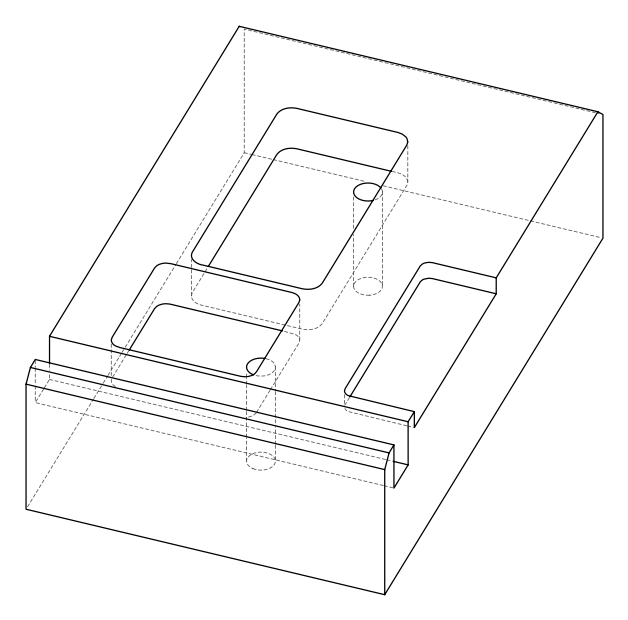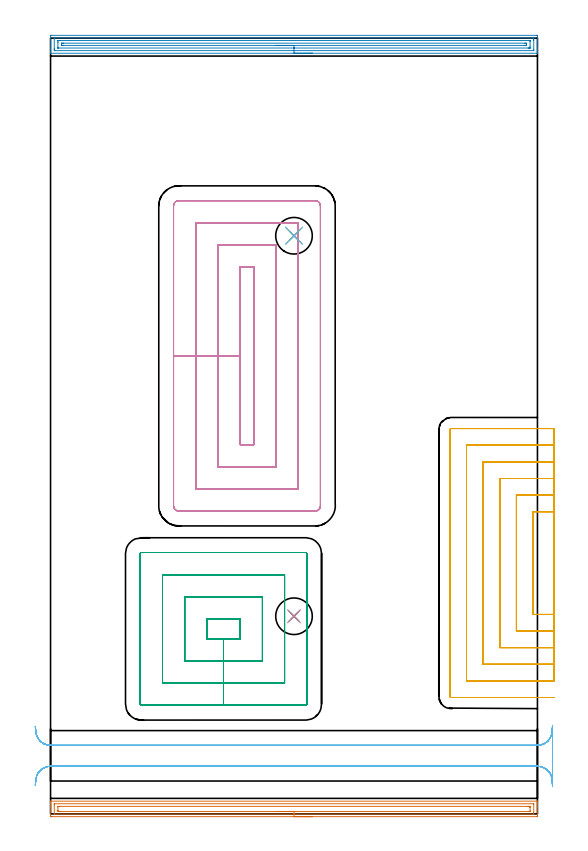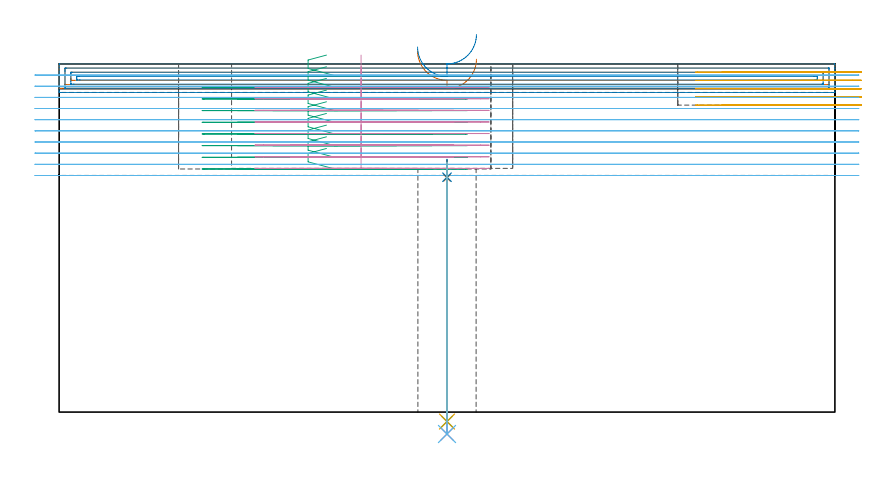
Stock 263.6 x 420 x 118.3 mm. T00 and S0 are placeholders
(PLAN: 12 operations, 8 tool changes, 93.7 min)
(1 AREA_MILL | FG_CHAMFER_SURFACE | UGT0205_001 | 6.56 min | 9299 mm3)
(2 AREA_MILL_1 | FG_CHAMFER_SURFACE_1 | UGT0205_001 | 8.64 min | 12396 mm3)
(3 MILL_RECTANGULAR_POCKET | POCKET_RECTANGULAR_STRAIGHT | NXT0201_012 | Follow Part, ap 4, ae 75% | 16.17 min | 371672 mm3)
(4 MILL_RECTANGULAR_POCKET_1 | POCKET_RECTANGULAR_STRAIGHT_1 | NXT0201_012 | Follow Part, ap 4, ae 75% | 26.87 min | 620589 mm3)
(5 MILL_SLOT | SLOT_PARTIAL_RECTANGULAR | NXT0201_011 | Follow Part, ap 3, ae 75% | 20.56 min | 117564 mm3)
(6 MILL_RECTANGULAR_SLOT | SLOT_RECTANGULAR | NXT0201_012 | Follow Part, ap 4, ae 75% | 13.32 min | 272762 mm3)
(7 SPOT_DRILL | STEP1HOLE | NXT0321_9005460120000 | 0.06 min | 194 mm3)
(8 SPOT_DRILL_1 | STEP1HOLE_1 | NXT0321_9005460120000 | 0.06 min | 164 mm3)
(9 DRILL_THROUGH_HOLE_INTO_CENTER | STEP1HOLE | NXT0301_065 | 0.36 min | 5608 mm3)
(10 DRILL_TO_ENLARGE_THROUGH_HOLE | STEP1HOLE | UGT0301_264 | 0.38 min | 19564 mm3)
(11 DRILL_THROUGH_HOLE_INTO_CENTER_1 | STEP1HOLE_1 | NXT0301_065 | 0.36 min | 5624 mm3)
(12 DRILL_TO_ENLARGE_THROUGH_HOLE_1 | STEP1HOLE_1 | UGT0301_264 | 0.38 min | 19736 mm3)
(TOOL UGT0205_001 | Chamfer Mill 20 x 3 x 45 deg. | D20 FL50 Z2)
(TOOL NXT0201_012 | ENDMILL 16mm [2P460-1600-NA 1630] | D16 FL38 Z6)
(TOOL NXT0201_011 | ENDMILL 12mm [2P460-1200-NA 1630] | D12 FL38 Z6)
(TOOL NXT0321_9005460120000 | NC Spot Drill, 142deg, 12mm, Carbide, Uncoated | D12 PA142 FL30 Z2)
(TOOL NXT0301_065 | Carbide Drill 9.4mm [860.1-0940-075A1-MM 2214] | D9.4 PA140 FL98 Z2)
(TOOL UGT0301_264 | Twist Drill 19.8 mm | D19.8 PA118 FL140 Z2)
(OP 1 AREA_MILL)
G17 G21 G94 G90
T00 M6
G54
G17 G0 G90 X141.8 Y-1.5 S1061 M3
G43 Z128.3 H0
Z119.9
G94 G1 X141.762 Z119.028 F250.
X141.648 Z118.164
X141.459 Z117.312
X141.197 Z116.48
X140.863 Z115.674
X140.46 Z114.9
X139.991 Z114.164
X139.46 Z113.472
X138.871 Z112.829
X138.228 Z112.24
X137.536 Z111.709
X136.8 Z111.24
X136.026 Z110.837
X135.22 Z110.503
X134.388 Z110.241
X133.536 Z110.052
X132.672 Z109.938
X131.8 Z109.9
X0.697
X0.606 Y-1.499 Z109.901
X0.007 Y-1.492 Z109.906
X0.003 Y-1.479 Z109.919
X0. Y-0.875 Z110.522
Y3.594 Z114.988
Y4.168 Z115.565
Y4.488 Z115.884
Y5.062 Z116.458
Y5.381 Z116.777
Y6.021 Z117.42
Y6.454 Z117.853
X0.007 Y6.839 Z118.231
X0.01 Y6.897 Z118.288
X0.16 Y6.9 Z118.3
X263.44
X263.59 Y6.897 Z118.288
X263.595 Y6.87 Z118.261
X263.598 Y6.837 Z118.229
X263.6 Y6.453 Z117.853
Y6.021 Z117.42
Y5.381 Z116.777
Y4.168 Z115.565
Y3.594 Z114.988
X263.599 Y-0.875 Z110.522
X263.597 Y-1.479 Z109.919
X263.593 Y-1.492 Z109.906
X262.994 Y-1.5 Z109.9
X131.8
Y-0.086 Z111.314
X2.287 Y-0.085 Z111.315
X2.079 Y-0.082 Z111.318
X2.023 Y-0.079 Z111.321
X2.01 Y-0.069 Z111.331
X2.004 Y-0.037 Z111.363
X2.001 Y0.019 Z111.419
Y4.878 Z116.278
X2.007 Y5.381 Z116.781
X2.01 Y5.473 Z116.873
X2.183 Y5.482 Z116.882
X2.287 Y5.485 Z116.885
X261.313
X261.521 Y5.482 Z116.882
X261.576 Y5.479 Z116.879
X261.59 Y5.469 Z116.869
X261.596 Y5.437 Z116.837
X261.599 Y5.381 Z116.781
Y0.521 Z111.921
X261.593 Y0.019 Z111.419
X261.59 Y-0.073 Z111.327
X261.417 Y-0.082 Z111.318
X261.313 Y-0.085 Z111.315
X131.8 Y-0.086 Z111.314
Y1.328 Z112.728
X5.068 Y1.329 Z112.729
X4.652
X4.176 Y1.333 Z112.733
X4.026 Y1.335 Z112.735
X4.01 Y1.63 Z113.03
X4.003 Y1.806 Z113.206
X4. Y1.982 Z113.382
X4.001 Y3.769 Z115.169
X4.005 Y3.946 Z115.346
X4.01 Y4.057 Z115.457
X4.058 Y4.064 Z115.464
X4.176 Y4.067 Z115.467
X4.592 Y4.071 Z115.471
X258.532
X258.948
X259.424 Y4.067 Z115.467
X259.574 Y4.065 Z115.465
X259.59 Y3.77 Z115.17
X259.597 Y3.594 Z114.994
X259.599 Y3.418 Z114.818
Y1.631 Z113.031
X259.595 Y1.454 Z112.854
X259.59 Y1.343 Z112.743
X259.542 Y1.335 Z112.735
X259.424 Y1.333 Z112.733
X259.008 Y1.329 Z112.729
X131.8 Y1.328 Z112.728
X130.928 Z112.766
X130.063 Z112.88
X129.212 Z113.069
X128.38 Z113.332
X127.574 Z113.665
X126.8 Z114.068
X126.064 Z114.537
X125.372 Z115.068
X124.729 Z115.657
X124.14 Z116.301
X123.608 Z116.993
X123.14 Z117.728
X122.737 Z118.502
X122.403 Z119.308
X122.141 Z120.14
X121.952 Z120.992
X121.838 Z121.857
X121.8 Z122.728
G0 Z128.3
M5
M2
(OP 2 AREA_MILL_1)
G17 G21 G94 G90
T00 M6
G54
G17 G0 G90 X141.8 Y411.8 S1061 M3
G43 Z128.3 H0
G94 G1 X141.762 Z127.428 F250.
X141.648 Z126.564
X141.459 Z125.712
X141.197 Z124.88
X140.863 Z124.074
X140.46 Z123.3
X139.992 Z122.564
X139.46 Z121.872
X138.871 Z121.229
X138.228 Z120.64
X137.536 Z120.108
X136.8 Z119.64
X136.026 Z119.237
X135.22 Z118.903
X134.388 Z118.641
X133.536 Z118.452
X132.672 Z118.338
X131.8 Z118.3
X0.16
X0.01 Y411.806 Z118.293
X0. Y412.118 Z117.981
Y413.126 Z116.969
Y414.322 Z115.775
Y414.888 Z115.206
Y421.055 Z109.042
X0.002 Y421.34 Z108.757
X0.01 Y421.492 Z108.606
X0.163 Y421.499 Z108.599
X0.606 Y421.5 Z108.6
X262.994
X263.44 Y421.496 Z108.602
X263.59 Y421.492 Z108.606
X263.6 Y421.338 Z108.759
Y414.888 Z115.206
Y414.322 Z115.775
Y414.007 Z116.089
Y413.441 Z116.655
Y413.126 Z116.969
Y412.118 Z117.982
X263.59 Y411.806 Z118.293
X263.44 Y411.8 Z118.3
X131.8
Y413.214 Z116.886
X2.391 Y413.215 Z116.885
X2.3 Y413.216 Z116.884
X2.03 Y413.221 Z116.879
X2.01 Y413.309 Z116.791
X2.003 Y413.508 Z116.592
X2.001 Y414.007 Z116.093
X2. Y414.393 Z115.707
X2.001 Y419.677 Z110.423
X2.009 Y420.064 Z110.036
X2.011 Y420.08 Z110.02
X2.016 Y420.082 Z110.018
X2.04 Y420.084 Z110.016
X2.09 Y420.085 Z110.015
X2.19 Y420.086 Z110.014
X261.209 Y420.085 Z110.015
X261.3 Y420.084 Z110.016
X261.57 Y420.079 Z110.021
X261.59 Y419.991 Z110.109
X261.597 Y419.792 Z110.308
X261.599 Y419.293 Z110.807
X261.6 Y418.907 Z111.193
X261.599 Y413.622 Z116.478
X261.591 Y413.236 Z116.864
X261.589 Y413.22 Z116.88
X261.584 Y413.218 Z116.882
X261.56 Y413.216 Z116.884
X261.51 Y413.215 Z116.885
X261.41 Y413.214 Z116.886
X131.8
Y414.628 Z115.472
X4.438 Y414.629 Z115.471
X4.176 Y414.63 Z115.47
X4.088 Y414.632 Z115.468
X4.021 Y414.635 Z115.465
X4.01 Y414.639 Z115.461
X4.006 Y414.665 Z115.435
X4.003 Y414.715 Z115.385
X4.001 Y414.888 Z115.212
X4. Y415.061 Z115.039
Y417.704 Z112.396
X4.001 Y418.412 Z111.688
X4.003 Y418.582 Z111.518
X4.01 Y418.642 Z111.458
X4.019 Y418.665 Z111.435
X4.045 Y418.666 Z111.434
X4.176 Y418.669 Z111.431
X4.806 Y418.671 Z111.429
X5.068
X259.162
X259.424 Y418.67 Z111.43
X259.512 Y418.668 Z111.432
X259.579 Y418.665 Z111.435
X259.59 Y418.661 Z111.439
X259.594 Y418.634 Z111.466
X259.597 Y418.585 Z111.515
X259.599 Y418.412 Z111.688
X259.6 Y418.239 Z111.861
Y415.596 Z114.504
X259.599 Y414.888 Z115.212
X259.597 Y414.718 Z115.382
X259.59 Y414.658 Z115.442
X259.581 Y414.635 Z115.465
X259.555 Y414.634 Z115.466
X259.424 Y414.631 Z115.469
X258.794 Y414.629 Z115.471
X258.532 Y414.628 Z115.472
X131.8
Y416.043 Z114.057
X6.853
X6.575 Y416.044 Z114.056
X6.122 Y416.048 Z114.052
X6.022 Y416.049 Z114.051
X6.01 Y416.224 Z113.876
X6. Y416.611 Z113.489
Y416.65 Z113.45
X6.001 Y417.071 Z113.029
X6.003 Y417.176 Z112.924
X6.007 Y417.228 Z112.872
X6.009 Y417.249 Z112.851
X6.034 Y417.25 Z112.85
X6.241 Y417.254 Z112.846
X6.853 Y417.257 Z112.843
X7.13
X256.747
X257.025 Y417.256 Z112.844
X257.478 Y417.252 Z112.848
X257.578 Y417.25 Z112.85
X257.59 Y417.076 Z113.024
X257.6 Y416.689 Z113.411
Y416.65 Z113.45
X257.599 Y416.229 Z113.871
X257.597 Y416.124 Z113.976
X257.593 Y416.072 Z114.028
X257.591 Y416.051 Z114.049
X257.566 Y416.05 Z114.05
X257.359 Y416.046 Z114.054
X256.747 Y416.043 Z114.057
X256.47
X131.8
X130.928 Z114.095
X130.064 Z114.209
X129.212 Z114.398
X128.38 Z114.66
X127.574 Z114.994
X126.8 Z115.397
X126.064 Z115.866
X125.372 Z116.397
X124.729 Z116.986
X124.14 Z117.629
X123.608 Z118.322
X123.14 Z119.057
X122.737 Z119.831
X122.403 Z120.637
X122.141 Z121.469
X121.952 Z122.321
X121.838 Z123.186
X121.8 Z124.057
G0 Z128.3
M5
M2
(OP 3 MILL_RECTANGULAR_POCKET)
G17 G21 G94 G90
T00 M6
G54
G17 G0 G90 X90.85 Y105.5 S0 M3
G43 Z128.3 H1
Z121.3
G94 G1 X84.6 Z119.625 F250.
Y94.8 Z116.758
X93.65 Z114.333
X102.7 F500.
Y105.5
X84.6
Y94.8
X93.65
Y82.8
X114.7
Y117.5
X72.6
Y82.8
X93.65
Y70.8
X126.7
Y129.5
X60.6
Y70.8
X93.65
Y58.8
X138.1
G3 X138.7 Y59.4 R0.6
G1 Y140.9
G3 X138.1 Y141.5 R0.6
G1 X49.2
G3 X48.6 Y140.9 R0.6
G1 Y59.4
G3 X49.2 Y58.8 R0.6
G1 X93.65
X94.65
G0 X90.85 Y105.5 Z117.333
G1 X84.6 Z115.659 F250.
Y94.8 Z112.792
X93.65 Z110.367
X102.7 F500.
Y105.5
X84.6
Y94.8
X93.65
Y82.8
X114.7
Y117.5
X72.6
Y82.8
X93.65
Y70.8
X126.7
Y129.5
X60.6
Y70.8
X93.65
Y58.8
X138.1
G3 X138.7 Y59.4 R0.6
G1 Y140.9
G3 X138.1 Y141.5 R0.6
G1 X49.2
G3 X48.6 Y140.9 R0.6
G1 Y59.4
G3 X49.2 Y58.8 R0.6
G1 X93.65
X94.65
G0 X90.85 Y105.5 Z113.367
G1 X84.6 Z111.692 F250.
Y94.8 Z108.825
X93.65 Z106.4
X102.7 F500.
Y105.5
X84.6
Y94.8
X93.65
Y82.8
X114.7
Y117.5
X72.6
Y82.8
X93.65
Y70.8
X126.7
Y129.5
X60.6
Y70.8
X93.65
Y58.8
X138.1
G3 X138.7 Y59.4 R0.6
G1 Y140.9
G3 X138.1 Y141.5 R0.6
G1 X49.2
G3 X48.6 Y140.9 R0.6
G1 Y59.4
G3 X49.2 Y58.8 R0.6
G1 X93.65
X94.65
G0 X90.85 Y105.5 Z109.4
G1 X84.6 Z107.725 F250.
Y94.8 Z104.858
X93.65 Z102.433
X102.7 F500.
Y105.5
X84.6
Y94.8
X93.65
Y82.8
X114.7
Y117.5
X72.6
Y82.8
X93.65
Y70.8
X126.7
Y129.5
X60.6
Y70.8
X93.65
Y58.8
X138.1
G3 X138.7 Y59.4 R0.6
G1 Y140.9
G3 X138.1 Y141.5 R0.6
G1 X49.2
G3 X48.6 Y140.9 R0.6
G1 Y59.4
G3 X49.2 Y58.8 R0.6
G1 X93.65
X94.65
G0 X90.85 Y105.5 Z105.433
G1 X84.6 Z103.759 F250.
Y94.8 Z100.892
X93.65 Z98.467
X102.7 F500.
Y105.5
X84.6
Y94.8
X93.65
Y82.8
X114.7
Y117.5
X72.6
Y82.8
X93.65
Y70.8
X126.7
Y129.5
X60.6
Y70.8
X93.65
Y58.8
X138.1
G3 X138.7 Y59.4 R0.6
G1 Y140.9
G3 X138.1 Y141.5 R0.6
G1 X49.2
G3 X48.6 Y140.9 R0.6
G1 Y59.4
G3 X49.2 Y58.8 R0.6
G1 X93.65
X94.65
G0 X90.85 Y105.5 Z101.467
G1 X84.6 Z99.792 F250.
Y94.8 Z96.925
X93.65 Z94.5
X102.7 F500.
Y105.5
X84.6
Y94.8
X93.65
Y82.8
X114.7
Y117.5
X72.6
Y82.8
X93.65
Y70.8
X126.7
Y129.5
X60.6
Y70.8
X93.65
Y58.8
X138.1
G3 X138.7 Y59.4 R0.6
G1 Y140.9
G3 X138.1 Y141.5 R0.6
G1 X49.2
G3 X48.6 Y140.9 R0.6
G1 Y59.4
G3 X49.2 Y58.8 R0.6
G1 X93.65
X94.65
G0 X90.85 Y105.5 Z97.5
G1 X84.6 Z95.825 F250.
Y94.8 Z92.958
X93.65 Z90.533
X102.7 F500.
Y105.5
X84.6
Y94.8
X93.65
Y82.8
X114.7
Y117.5
X72.6
Y82.8
X93.65
Y70.8
X126.7
Y129.5
X60.6
Y70.8
X93.65
Y58.8
X138.1
G3 X138.7 Y59.4 R0.6
G1 Y140.9
G3 X138.1 Y141.5 R0.6
G1 X49.2
G3 X48.6 Y140.9 R0.6
G1 Y59.4
G3 X49.2 Y58.8 R0.6
G1 X93.65
X94.65
G0 X90.85 Y105.5 Z93.533
G1 X84.6 Z91.859 F250.
Y94.8 Z88.992
X93.65 Z86.567
X102.7 F500.
Y105.5
X84.6
Y94.8
X93.65
Y82.8
X114.7
Y117.5
X72.6
Y82.8
X93.65
Y70.8
X126.7
Y129.5
X60.6
Y70.8
X93.65
Y58.8
X138.1
G3 X138.7 Y59.4 R0.6
G1 Y140.9
G3 X138.1 Y141.5 R0.6
G1 X49.2
G3 X48.6 Y140.9 R0.6
G1 Y59.4
G3 X49.2 Y58.8 R0.6
G1 X93.65
X94.65
G0 X90.85 Y105.5 Z89.567
G1 X84.6 Z87.892 F250.
Y94.8 Z85.025
X93.65 Z82.6
X102.7 F500.
Y105.5
X84.6
Y94.8
X93.65
Y82.8
X114.7
Y117.5
X72.6
Y82.8
X93.65
Y70.8
X126.7
Y129.5
X60.6
Y70.8
X93.65
Y58.8
X138.1
G3 X138.7 Y59.4 R0.6
G1 Y140.9
G3 X138.1 Y141.5 R0.6
G1 X49.2
G3 X48.6 Y140.9 R0.6
G1 Y59.4
G3 X49.2 Y58.8 R0.6
G1 X93.65
X94.65
G0 Z128.3
M5
M2
(OP 4 MILL_RECTANGULAR_POCKET_1)
G17 G21 G94 G90
T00 M6
G54
G17 G0 G90 X102.6 Y273.867 S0 M3
G43 Z128.3 H1
Z121.3
G94 G1 Y247.95 Z114.355 F250.
Y199.9 F500.
X110.1
Y296.
X102.6
Y247.95
X90.6
Y187.9
X122.1
Y308.
X90.6
Y247.95
X78.6
Y175.9
X134.1
Y320.
X78.6
Y247.95
X66.6
Y166.8
G3 X69.5 Y163.9 R2.9
G1 X143.2
G3 X146.1 Y166.8 R2.9
G1 Y329.1
G3 X143.2 Y332. R2.9
G1 X69.5
G3 X66.6 Y329.1 R2.9
G1 Y247.95
Y246.95
G0 X102.6 Y273.867 Z117.355
G1 Y247.95 Z110.411 F250.
Y199.9 F500.
X110.1
Y296.
X102.6
Y247.95
X90.6
Y187.9
X122.1
Y308.
X90.6
Y247.95
X78.6
Y175.9
X134.1
Y320.
X78.6
Y247.95
X66.6
Y166.8
G3 X69.5 Y163.9 R2.9
G1 X143.2
G3 X146.1 Y166.8 R2.9
G1 Y329.1
G3 X143.2 Y332. R2.9
G1 X69.5
G3 X66.6 Y329.1 R2.9
G1 Y247.95
Y246.95
G0 X102.6 Y273.867 Z113.411
G1 Y247.95 Z106.467 F250.
Y199.9 F500.
X110.1
Y296.
X102.6
Y247.95
X90.6
Y187.9
X122.1
Y308.
X90.6
Y247.95
X78.6
Y175.9
X134.1
Y320.
X78.6
Y247.95
X66.6
Y166.8
G3 X69.5 Y163.9 R2.9
G1 X143.2
G3 X146.1 Y166.8 R2.9
G1 Y329.1
G3 X143.2 Y332. R2.9
G1 X69.5
G3 X66.6 Y329.1 R2.9
G1 Y247.95
Y246.95
G0 X102.6 Y273.867 Z109.467
G1 Y247.95 Z102.522 F250.
Y199.9 F500.
X110.1
Y296.
X102.6
Y247.95
X90.6
Y187.9
X122.1
Y308.
X90.6
Y247.95
X78.6
Y175.9
X134.1
Y320.
X78.6
Y247.95
X66.6
Y166.8
G3 X69.5 Y163.9 R2.9
G1 X143.2
G3 X146.1 Y166.8 R2.9
G1 Y329.1
G3 X143.2 Y332. R2.9
G1 X69.5
G3 X66.6 Y329.1 R2.9
G1 Y247.95
Y246.95
G0 X102.6 Y273.867 Z105.522
G1 Y247.95 Z98.578 F250.
Y199.9 F500.
X110.1
Y296.
X102.6
Y247.95
X90.6
Y187.9
X122.1
Y308.
X90.6
Y247.95
X78.6
Y175.9
X134.1
Y320.
X78.6
Y247.95
X66.6
Y166.8
G3 X69.5 Y163.9 R2.9
G1 X143.2
G3 X146.1 Y166.8 R2.9
G1 Y329.1
G3 X143.2 Y332. R2.9
G1 X69.5
G3 X66.6 Y329.1 R2.9
G1 Y247.95
Y246.95
G0 X102.6 Y273.867 Z101.578
G1 Y247.95 Z94.633 F250.
Y199.9 F500.
X110.1
Y296.
X102.6
Y247.95
X90.6
Y187.9
X122.1
Y308.
X90.6
Y247.95
X78.6
Y175.9
X134.1
Y320.
X78.6
Y247.95
X66.6
Y166.8
G3 X69.5 Y163.9 R2.9
G1 X143.2
G3 X146.1 Y166.8 R2.9
G1 Y329.1
G3 X143.2 Y332. R2.9
G1 X69.5
G3 X66.6 Y329.1 R2.9
G1 Y247.95
Y246.95
G0 X102.6 Y273.867 Z97.633
G1 Y247.95 Z90.689 F250.
Y199.9 F500.
X110.1
Y296.
X102.6
Y247.95
X90.6
Y187.9
X122.1
Y308.
X90.6
Y247.95
X78.6
Y175.9
X134.1
Y320.
X78.6
Y247.95
X66.6
Y166.8
G3 X69.5 Y163.9 R2.9
G1 X143.2
G3 X146.1 Y166.8 R2.9
G1 Y329.1
G3 X143.2 Y332. R2.9
G1 X69.5
G3 X66.6 Y329.1 R2.9
G1 Y247.95
Y246.95
G0 X102.6 Y273.867 Z93.689
G1 Y247.95 Z86.744 F250.
Y199.9 F500.
X110.1
Y296.
X102.6
Y247.95
X90.6
Y187.9
X122.1
Y308.
X90.6
Y247.95
X78.6
Y175.9
X134.1
Y320.
X78.6
Y247.95
X66.6
Y166.8
G3 X69.5 Y163.9 R2.9
G1 X143.2
G3 X146.1 Y166.8 R2.9
G1 Y329.1
G3 X143.2 Y332. R2.9
G1 X69.5
G3 X66.6 Y329.1 R2.9
G1 Y247.95
Y246.95
G0 X102.6 Y273.867 Z89.744
G1 Y247.95 Z82.8 F250.
Y199.9 F500.
X110.1
Y296.
X102.6
Y247.95
X90.6
Y187.9
X122.1
Y308.
X90.6
Y247.95
X78.6
Y175.9
X134.1
Y320.
X78.6
Y247.95
X66.6
Y166.8
G3 X69.5 Y163.9 R2.9
G1 X143.2
G3 X146.1 Y166.8 R2.9
G1 Y329.1
G3 X143.2 Y332. R2.9
G1 X69.5
G3 X66.6 Y329.1 R2.9
G1 Y247.95
Y246.95
G0 Z128.3
M5
M2
(OP 5 MILL_SLOT)
G17 G21 G94 G90
T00 M6
G54
G17 G0 G90 X272.6 Y163.6 S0 M3
G43 Z128.3 H1
Z115.5
G94 G1 X269.6 F250.
X261.2 F500.
Y108.
X269.6
X272.6 F250.
Y172.6
X269.6
X252.2 F500.
Y99.
X269.6
X272.6 F250.
Y181.6
X269.6
X243.2 F500.
Y90.
X269.6
X272.6 F250.
Y190.6
X269.6
X234.2 F500.
Y81.
X269.6
X272.6 F250.
Y199.6
X269.6
X225.2 F500.
Y72.
X269.6
X272.6 F250.
Y208.6
X269.6
X216.9 F500.
G3 X216.2 Y207.9 R0.7
G1 Y63.7
G3 X216.9 Y63. R0.7
G1 X269.6
X272.6 F250.
G0 Y163.6 Z112.7
G1 X269.6
X261.2 F500.
Y108.
X269.6
X272.6 F250.
Y172.6
X269.6
X252.2 F500.
Y99.
X269.6
X272.6 F250.
Y181.6
X269.6
X243.2 F500.
Y90.
X269.6
X272.6 F250.
Y190.6
X269.6
X234.2 F500.
Y81.
X269.6
X272.6 F250.
Y199.6
X269.6
X225.2 F500.
Y72.
X269.6
X272.6 F250.
Y208.6
X269.6
X216.9 F500.
G3 X216.2 Y207.9 R0.7
G1 Y63.7
G3 X216.9 Y63. R0.7
G1 X269.6
X272.6 F250.
G0 Y163.6 Z109.9
G1 X269.6
X261.2 F500.
Y108.
X269.6
X272.6 F250.
Y172.6
X269.6
X252.2 F500.
Y99.
X269.6
X272.6 F250.
Y181.6
X269.6
X243.2 F500.
Y90.
X269.6
X272.6 F250.
Y190.6
X269.6
X234.2 F500.
Y81.
X269.6
X272.6 F250.
Y199.6
X269.6
X225.2 F500.
Y72.
X269.6
X272.6 F250.
Y208.6
X269.6
X216.9 F500.
G3 X216.2 Y207.9 R0.7
G1 Y63.7
G3 X216.9 Y63. R0.7
G1 X269.6
X272.6 F250.
G0 Y163.6 Z107.1
G1 X269.6
X261.2 F500.
Y108.
X269.6
X272.6 F250.
Y172.6
X269.6
X252.2 F500.
Y99.
X269.6
X272.6 F250.
Y181.6
X269.6
X243.2 F500.
Y90.
X269.6
X272.6 F250.
Y190.6
X269.6
X234.2 F500.
Y81.
X269.6
X272.6 F250.
Y199.6
X269.6
X225.2 F500.
Y72.
X269.6
X272.6 F250.
Y208.6
X269.6
X216.9 F500.
G3 X216.2 Y207.9 R0.7
G1 Y63.7
G3 X216.9 Y63. R0.7
G1 X269.6
X272.6 F250.
G0 Y163.6 Z104.3
G1 X269.6
X261.2 F500.
Y108.
X269.6
X272.6 F250.
Y172.6
X269.6
X252.2 F500.
Y99.
X269.6
X272.6 F250.
Y181.6
X269.6
X243.2 F500.
Y90.
X269.6
X272.6 F250.
Y190.6
X269.6
X234.2 F500.
Y81.
X269.6
X272.6 F250.
Y199.6
X269.6
X225.2 F500.
Y72.
X269.6
X272.6 F250.
Y208.6
X269.6
X216.9 F500.
G3 X216.2 Y207.9 R0.7
G1 Y63.7
G3 X216.9 Y63. R0.7
G1 X269.6
X272.6 F250.
G0 Z128.3
M5
M2
(OP 6 MILL_RECTANGULAR_SLOT)
G17 G21 G94 G90
T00 M6
G54
G17 G0 G90 X-8.23 Y15.503 S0 M3
G43 Z128.3 H1
Z114.51
G94 G1 X-7.97 Y18.492 F250.
G2 X0. Y25.8 R8. F500.
G1 X263.6
G2 X271.59 Y18.2 R8.
G1 X271.74 Y15.204 F250.
Y47.696
X271.59 Y44.7
G2 X263.6 Y37.1 R8. F500.
G1 X0.
G2 X-7.97 Y44.408 R8.
G1 X-8.23 Y47.397 F250.
G0 Y15.503 Z110.72
G1 X-7.97 Y18.492
G2 X0. Y25.8 R8. F500.
G1 X263.6
G2 X271.59 Y18.2 R8.
G1 X271.74 Y15.204 F250.
Y47.696
X271.59 Y44.7
G2 X263.6 Y37.1 R8. F500.
G1 X0.
G2 X-7.97 Y44.408 R8.
G1 X-8.23 Y47.397 F250.
G0 Y15.503 Z106.93
G1 X-7.97 Y18.492
G2 X0. Y25.8 R8. F500.
G1 X263.6
G2 X271.59 Y18.2 R8.
G1 X271.74 Y15.204 F250.
Y47.696
X271.59 Y44.7
G2 X263.6 Y37.1 R8. F500.
G1 X0.
G2 X-7.97 Y44.408 R8.
G1 X-8.23 Y47.397 F250.
G0 Y15.503 Z103.14
G1 X-7.97 Y18.492
G2 X0. Y25.8 R8. F500.
G1 X263.6
G2 X271.59 Y18.2 R8.
G1 X271.74 Y15.204 F250.
Y47.696
X271.59 Y44.7
G2 X263.6 Y37.1 R8. F500.
G1 X0.
G2 X-7.97 Y44.408 R8.
G1 X-8.23 Y47.397 F250.
G0 Y15.503 Z99.35
G1 X-7.97 Y18.492
G2 X0. Y25.8 R8. F500.
G1 X263.6
G2 X271.59 Y18.2 R8.
G1 X271.74 Y15.204 F250.
Y47.696
X271.59 Y44.7
G2 X263.6 Y37.1 R8. F500.
G1 X0.
G2 X-7.97 Y44.408 R8.
G1 X-8.23 Y47.397 F250.
G0 Y15.503 Z95.56
G1 X-7.97 Y18.492
G2 X0. Y25.8 R8. F500.
G1 X263.6
G2 X271.59 Y18.2 R8.
G1 X271.74 Y15.204 F250.
Y47.696
X271.59 Y44.7
G2 X263.6 Y37.1 R8. F500.
G1 X0.
G2 X-7.97 Y44.408 R8.
G1 X-8.23 Y47.397 F250.
G0 Y15.503 Z91.77
G1 X-7.97 Y18.492
G2 X0. Y25.8 R8. F500.
G1 X263.6
G2 X271.59 Y18.2 R8.
G1 X271.74 Y15.204 F250.
Y47.696
X271.59 Y44.7
G2 X263.6 Y37.1 R8. F500.
G1 X0.
G2 X-7.97 Y44.408 R8.
G1 X-8.23 Y47.397 F250.
G0 Y15.503 Z87.98
G1 X-7.97 Y18.492
G2 X0. Y25.8 R8. F500.
G1 X263.6
G2 X271.59 Y18.2 R8.
G1 X271.74 Y15.204 F250.
Y47.696
X271.59 Y44.7
G2 X263.6 Y37.1 R8. F500.
G1 X0.
G2 X-7.97 Y44.408 R8.
G1 X-8.23 Y47.397 F250.
G0 Y15.503 Z84.19
G1 X-7.97 Y18.492
G2 X0. Y25.8 R8. F500.
G1 X263.6
G2 X271.59 Y18.2 R8.
G1 X271.74 Y15.204 F250.
Y47.696
X271.59 Y44.7
G2 X263.6 Y37.1 R8. F500.
G1 X0.
G2 X-7.97 Y44.408 R8.
G1 X-8.23 Y47.397 F250.
G0 Y15.503 Z80.4
G1 X-7.97 Y18.492
G2 X0. Y25.8 R8. F500.
G1 X263.6
G2 X271.59 Y18.2 R8.
G1 X271.74 Y15.204 F250.
Y47.696
X271.59 Y44.7
G2 X263.6 Y37.1 R8. F500.
G1 X0.
G2 X-7.97 Y44.408 R8.
G1 X-8.23 Y47.397 F250.
G0 Z128.3
M5
M2
(OP 7 SPOT_DRILL)
G17 G21 G94 G90
T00 M6
G54
G17 G0 G90 X131.8 Y107. S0 M3
G43 Z128.3 H0
G94 G81 G98 Z79.6 F250. R85.6
G80
M5
M2
(OP 8 SPOT_DRILL_1)
G17 G21 G94 G90
T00 M6
G54
G17 G0 G90 X131.8 Y313. S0 M3
G43 Z128.3 H0
G94 G81 G98 Z79.8 F250. R85.8
G80
M5
M2
(OP 9 DRILL_THROUGH_HOLE_INTO_CENTER)
G17 G21 G94 G90
T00 M6
G54
G17 G0 G90 X131.8 Y107. S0 M3
G43 Z128.3 H1
G94 G73 G98 Z-3.211 F250. Q8.581 R84.6
G80
M5
M2
(OP 10 DRILL_TO_ENLARGE_THROUGH_HOLE)
G17 G21 G94 G90
T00 M6
G54
G17 G0 G90 X131.8 Y107. S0 M3
G43 Z128.3 H0
G94 G73 G98 Z-7.449 F250. Q18.01 R84.6
G80
M5
M2
(OP 11 DRILL_THROUGH_HOLE_INTO_CENTER_1)
G17 G21 G94 G90
T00 M6
G54
G17 G0 G90 X131.8 Y313. S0 M3
G43 Z128.3 H1
G94 G73 G98 Z-3.211 F250. Q8.601 R84.8
G80
M5
M2
(OP 12 DRILL_TO_ENLARGE_THROUGH_HOLE_1)
G17 G21 G94 G90
T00 M6
G54
G17 G0 G90 X131.8 Y313. S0 M3
G43 Z128.3 H0
G94 G73 G98 Z-7.449 F250. Q18.05 R84.8
G80
M5
M2
